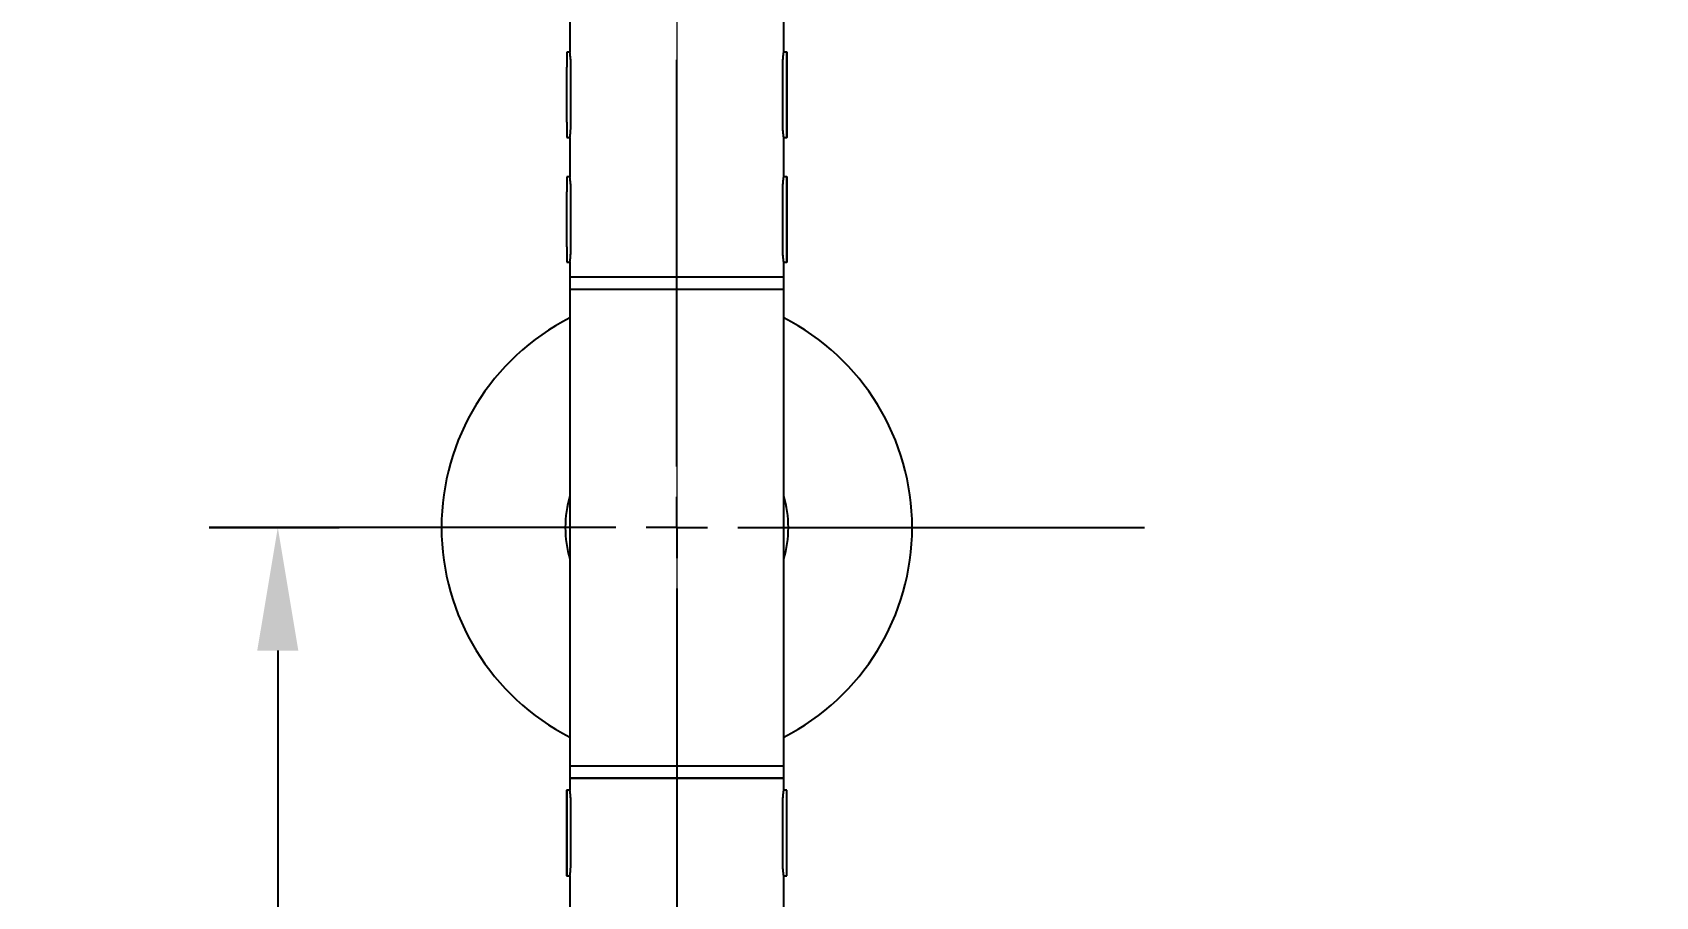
# Model space of a CAD drawing. Extents: x 3814 to 6583, y -1052 to 2311.
# Drawn here: x 4172.6 to 4436.5, y 26.5 to 167 of the extents above; entities that cross this region are included whole.
import ezdxf

# ---------------------------------------------------------------- set-up
doc = ezdxf.new("R2010")
doc.units = 0
doc.header["$LTSCALE"] = 20
doc.header["$MEASUREMENT"] = 0
doc.linetypes.add('CENTERX2', pattern=[20.32, 12.7, -2.54, 2.54, -2.54])
doc.layers.get('0').update_dxf_attribs({"linetype": 'CONTINUOUS'})
doc.layers.get('DEFPOINTS').update_dxf_attribs({"linetype": 'CONTINUOUS'})
doc.layers.add('10', color=7, linetype='CONTINUOUS')
doc.layers.add('3', color=3, linetype='CONTINUOUS')
doc.layers.add('中心线层', color=1, linetype='CENTERX2', lineweight=25)
doc.styles.get("Standard").update_dxf_attribs({"font": 'NanumGothic.ttf'})
doc.dimstyles.get("Standard").update_dxf_attribs({"dimtxt": 2.5, "dimasz": 2, "dimexe": 2, "dimexo": 1, "dimgap": 1.5, "dimtad": 1, "dimdec": 0, "dimlfac": 10, "dimrnd": 0.5, "dimzin": 0, "dimdsep": 46, "dimtxsty": 'Standard', "dimcen": 0, "dimclrt": 2, "dimadec": 0, "dimazin": 0, "dimtfac": 1, "dimtdec": 0, "dimtmove": 0, "dimatfit": 3, "dimfxl": 0, "dimtolj": 1, "dimtzin": 0, "dimarcsym": 0})

# ---------------------------------------------------------------- blocks, each defined once
blk = doc.blocks.new('*D109')
at = {"layer": '3', "color": 3, "lineweight": -2}
for p, q in [((3976, 172.33), (3976, 232.33)), ((4696, 155.1), (4696, 232.33)), ((4676, 222.33), (3996, 222.33))]:
    blk.add_line(p, q, dxfattribs=at)
at = {"layer": '3', "color": 3}
for points in [[(3996, 225.66), (3996, 218.99), (3976, 222.33)], [(4676, 225.66), (4676, 218.99), (4696, 222.33)]]:
    blk.add_solid(points, dxfattribs=at)
at = {"layer": 'DEFPOINTS', "color": 0}
for p in [(3976, 222.33), (3976, 172.33), (4696, 155.1)]:
    blk.add_point(p, dxfattribs=at)
at = {"layer": '3', "color": 2, "insert": (4336, 245.88), "char_height": 25, "attachment_point": 5}
blk.add_mtext('\\A1;720', dxfattribs=at)
blk = doc.blocks.new('SW_CENTERMARKSYMBOL_0')
at = {"layer": '中心线层', "color": 0}
for p, q in [((0, 1.25), (0, 9.5625)), ((0, 0), (0, 0.625)), ((-1.25, 0), (-9.5625, 0)), ((0, 0), (-0.625, 0)), ((0, 0), (0, -0.625)), ((0, 0), (0.625, 0)), ((1.25, 0), (9.5625, 0)), ((0, -1.25), (0, -9.5625))]:
    blk.add_line(p, q, dxfattribs=at)
blk = doc.blocks.new('*D101')
at = {"layer": '3', "color": 3, "lineweight": -2}
for p, q in [((4236.63, 791.05), (5073.5, 791.05)), ((5063.5, 771.05), (5063.5, 363.6)), ((5063.5, -91.27), (5063.5, 316.38)), ((4291.34, -111.27), (5073.5, -111.27))]:
    blk.add_line(p, q, dxfattribs=at)
at = {"layer": '3', "color": 3}
for points in [[(5060.17, 771.05), (5066.83, 771.05), (5063.5, 791.05)], [(5060.17, -91.27), (5066.83, -91.27), (5063.5, -111.27)]]:
    blk.add_solid(points, dxfattribs=at)
at = {"layer": 'DEFPOINTS', "color": 0}
for p in [(4236.63, 791.05), (4291.34, -111.27), (5063.5, -111.27)]:
    blk.add_point(p, dxfattribs=at)
at = {"layer": '3', "color": 2, "insert": (5063.5, 339.99), "char_height": 25, "attachment_point": 5}
blk.add_mtext('\\A1;900', dxfattribs=at)
blk = doc.blocks.new('*D102')
at = {"layer": '3', "color": 3, "lineweight": -2}
for p, q in [((4201.35, 86.48), (4222.5, 86.48)), ((4212.5, 66.48), (4212.5, 11.16)), ((4212.5, -91.27), (4212.5, -35.95)), ((4202, -111.27), (4222.5, -111.27))]:
    blk.add_line(p, q, dxfattribs=at)
at = {"layer": '3', "color": 3}
for points in [[(4209.16, 66.48), (4215.83, 66.48), (4212.5, 86.48)], [(4209.16, -91.27), (4215.83, -91.27), (4212.5, -111.27)]]:
    blk.add_solid(points, dxfattribs=at)
at = {"layer": 'DEFPOINTS', "color": 0}
for p in [(4201.35, 86.48), (4202, -111.27), (4212.5, -111.27)]:
    blk.add_point(p, dxfattribs=at)
at = {"layer": '3', "color": 2, "insert": (4212.5, -12.4), "char_height": 25, "attachment_point": 5}
blk.add_mtext('\\A1;200', dxfattribs=at)

msp = doc.modelspace()

# ---------------------------------------------------------------- linework, layer by layer
at = {"color": 5, "linetype": 'Continuous', "lineweight": 25}
for p, q in [((4259.97977, 170.18484), (4259.97977, 163.76266)), ((4294.76102, 163.7655), (4294.76102, 170.18769)), ((4259.98417, 163.79518), (4259.48291, 163.79518)), ((4295.25788, 163.79518), (4294.75661, 163.79518)), ((4259.47935, 152.36705), (4259.47935, 161.31081)), ((4260.1546, 152.36705), (4260.1546, 161.31081)), ((4294.57908, 152.36705), (4294.57908, 161.31081)), ((4295.25432, 152.36705), (4295.25432, 161.31081)), ((4295.26143, 161.31081), (4295.26143, 152.36705)), ((4259.48291, 149.88268), (4259.98417, 149.88268)), ((4259.97977, 149.91234), (4259.97977, 143.49016)), ((4294.75661, 149.88268), (4295.25788, 149.88268)), ((4294.76102, 143.493), (4294.76102, 149.9152)), ((4259.98417, 143.52268), (4259.48291, 143.52268)), ((4295.25788, 143.52268), (4294.75661, 143.52268)), ((4259.47935, 132.09455), (4259.47935, 141.0383)), ((4260.1546, 132.09455), (4260.1546, 141.0383)), ((4294.57908, 132.09455), (4294.57908, 141.0383)), ((4295.25432, 132.09455), (4295.25432, 141.0383)), ((4295.26143, 141.0383), (4295.26143, 132.09455)), ((4259.48291, 129.61018), (4259.98417, 129.61018)), ((4259.97977, 129.63984), (4259.97977, 127.22518)), ((4294.75661, 129.61018), (4295.25788, 129.61018)), ((4294.76102, 127.22518), (4294.76102, 129.6427)), ((4259.97977, 127.22518), (4259.97977, 125.23768)), ((4259.97977, 127.22518), (4294.761, 127.22518)), ((4259.97977, 127.22518), (4294.76102, 127.22518)), ((4294.76102, 125.23768), (4294.76102, 127.22518)), ((4259.97977, 125.23768), (4259.97977, 86.48142)), ((4259.97977, 125.23768), (4294.76102, 125.23768)), ((4294.76102, 86.48142), (4294.76102, 125.23768)), ((4259.97977, 86.48142), (4259.97977, 47.72517)), ((4294.76102, 47.72517), (4294.76102, 86.48142)), ((4259.97977, 47.72517), (4259.97977, 45.73768)), ((4259.97977, 47.72517), (4294.76102, 47.72517)), ((4294.76102, 45.73768), (4294.76102, 47.72517)), ((4259.97977, 45.73768), (4259.97977, 43.71915)), ((4294.76102, 45.73768), (4259.97977, 45.73768)), ((4259.97977, 45.73768), (4294.76102, 45.73768)), ((4294.76102, 43.71901), (4294.76102, 45.73768)), ((4259.98415, 43.75018), (4259.48289, 43.75018)), ((4295.25789, 43.75018), (4294.75663, 43.75018)), ((4259.48271, 41.2658), (4259.48271, 32.32205)), ((4259.48307, 32.32205), (4259.48307, 41.2658)), ((4260.15832, 32.32205), (4260.15832, 41.2658)), ((4294.58282, 32.32205), (4294.58282, 41.2658)), ((4295.25807, 32.32205), (4295.25807, 41.2658)), ((4259.48289, 29.83768), (4259.98415, 29.83768)), ((4259.97977, 29.86884), (4259.97977, 23.44665)), ((4294.75663, 29.83768), (4295.25789, 29.83768)), ((4294.76102, 23.44651), (4294.76102, 29.8687))]:
    msp.add_line(p, q, dxfattribs=at)
at = {"color": 5, "linetype": 'Continuous', "lineweight": 25, "flags": 128}
for points in [[(4295.25432, 161.31081), (4295.25459, 162.26153), (4295.25536, 163.06751), (4295.25651, 163.60607), (4295.25788, 163.79518), (4295.25923, 163.60607), (4295.26039, 163.06751), (4295.26116, 162.26153), (4295.26143, 161.31081)], [(4295.26143, 152.36705), (4295.26116, 151.41632), (4295.26039, 150.61033), (4295.25923, 150.07179), (4295.25788, 149.88268), (4295.25651, 150.07179), (4295.25536, 150.61033), (4295.25459, 151.41632), (4295.25432, 152.36705)], [(4295.25432, 141.0383), (4295.25459, 141.98902), (4295.25536, 142.79502), (4295.25651, 143.33356), (4295.25788, 143.52268), (4295.25923, 143.33356), (4295.26039, 142.79502), (4295.26116, 141.98902), (4295.26143, 141.0383)], [(4295.26143, 132.09455), (4295.26116, 131.14382), (4295.26039, 130.33783), (4295.25923, 129.79929), (4295.25788, 129.61018), (4295.25651, 129.79929), (4295.25536, 130.33783), (4295.25459, 131.14382), (4295.25432, 132.09455)], [(4259.48307, 41.2658), (4259.48306, 42.21653), (4259.48302, 43.02252), (4259.48296, 43.56106), (4259.48289, 43.75018), (4259.48283, 43.56106), (4259.48277, 43.02252), (4259.48273, 42.21653), (4259.48271, 41.2658)], [(4295.25807, 41.2658), (4295.25805, 42.21653), (4295.25802, 43.02252), (4295.25796, 43.56106), (4295.25789, 43.75018)], [(4259.48271, 32.32205), (4259.48273, 31.37132), (4259.48277, 30.56533), (4259.48283, 30.02678), (4259.48289, 29.83768), (4259.48296, 30.02678), (4259.48302, 30.56533), (4259.48306, 31.37132), (4259.48307, 32.32205)], [(4295.25789, 29.83768), (4295.25796, 30.02678), (4295.25802, 30.56533), (4295.25805, 31.37132), (4295.25807, 32.32205)]]:
    msp.add_lwpolyline(points, dxfattribs=at)
at = {"color": 5, "linetype": 'Continuous', "lineweight": 25}
for centre, radius, start, end in [((4693.46163, 161.93088), 433.98272, 179.7538692, 180.0818647), ((4693.4548, 151.74697), 433.97589, 179.9181327, 180.2461334), ((4693.45783, 141.65839), 433.97892, 179.7538677, 180.0818662), ((4693.4548, 131.47446), 433.97589, 179.9181327, 180.2461334), ((4277.37039, 86.48142), 38.25937, 117.0356918, 242.9643082), ((4277.37039, 86.48142), 38.25937, 297.0356918, 62.9643082), ((4277.37039, 86.48142), 18.13594, 163.5170299, 196.4829701), ((4277.37039, 86.48142), 18.13594, 343.5170299, 16.4829701)]:
    msp.add_arc(centre, radius, start, end, dxfattribs=at)
for points, knots in [([(4260.1546, 161.31081), (4260.15062, 161.58841), (4260.14268, 162.14357), (4260.08695, 162.88632), (4260.0267, 163.44388), (4259.98364, 163.76181), (4259.98415, 163.76242), (4259.98435, 163.76266)], [0, 0, 0, 0, 0.214719061, 0.42938904, 0.645436709, 0.862409669, 1, 1, 1, 1]), ([(4294.57908, 161.31081), (4294.58313, 161.58843), (4294.59124, 162.14362), (4294.64814, 162.88612), (4294.71032, 163.44463), (4294.75593, 163.76656), (4294.75657, 163.76581), (4294.75684, 163.7655)], [0, 0, 0, 0, 0.211982365, 0.423916302, 0.637210366, 0.851417827, 1, 1, 1, 1]), ([(4259.98395, 149.91234), (4259.98275, 149.90468), (4259.97758, 149.87178), (4260.00865, 150.09585), (4260.06481, 150.56518), (4260.12474, 151.25815), (4260.15222, 151.89728), (4260.15412, 152.27171), (4260.1546, 152.36705)], [0, 0, 0, 0, 0.064920456, 0.278647728, 0.493130894, 0.709523075, 0.926034032, 1, 1, 1, 1]), ([(4294.75644, 149.9152), (4294.75766, 149.90552), (4294.76224, 149.86928), (4294.72918, 150.09461), (4294.67083, 150.56551), (4294.60955, 151.25806), (4294.58149, 151.89729), (4294.57957, 152.27171), (4294.57908, 152.36705)], [0, 0, 0, 0, 0.076827792, 0.287833456, 0.499585304, 0.713222034, 0.926975938, 1, 1, 1, 1]), ([(4260.1546, 141.0383), (4260.15062, 141.31591), (4260.14268, 141.87107), (4260.08695, 142.61382), (4260.0267, 143.17139), (4259.98364, 143.4893), (4259.98415, 143.48992), (4259.98435, 143.49016)], [0, 0, 0, 0, 0.214718828, 0.429388574, 0.645438566, 0.862409818, 1, 1, 1, 1]), ([(4294.57908, 141.0383), (4294.58313, 141.31593), (4294.59124, 141.87112), (4294.64814, 142.61362), (4294.71032, 143.17214), (4294.75593, 143.49405), (4294.75657, 143.49331), (4294.75684, 143.493)], [0, 0, 0, 0, 0.211982138, 0.423915849, 0.637212208, 0.851417986, 1, 1, 1, 1]), ([(4259.98395, 129.63984), (4259.98275, 129.63217), (4259.97758, 129.59928), (4260.00865, 129.82334), (4260.06481, 130.29268), (4260.12474, 130.98565), (4260.15222, 131.62478), (4260.15412, 131.99921), (4260.1546, 132.09455)], [0, 0, 0, 0, 0.064920456, 0.278647728, 0.493130894, 0.709523075, 0.926034032, 1, 1, 1, 1]), ([(4294.75644, 129.6427), (4294.75766, 129.63302), (4294.76224, 129.59678), (4294.72918, 129.82211), (4294.67083, 130.29301), (4294.60955, 130.98556), (4294.58149, 131.62479), (4294.57957, 131.99921), (4294.57908, 132.09455)], [0, 0, 0, 0, 0.076827792, 0.287833456, 0.499585304, 0.713222034, 0.926975938, 1, 1, 1, 1]), ([(4260.15832, 41.2658), (4260.1543, 41.54342), (4260.14626, 42.0986), (4260.08992, 42.84121), (4260.02866, 43.39928), (4259.98428, 43.71929), (4259.98419, 43.71919), (4259.98416, 43.71915)], [0, 0, 0, 0, 0.213276346, 0.426500373, 0.641095656, 0.856607997, 1, 1, 1, 1]), ([(4294.58282, 41.2658), (4294.58684, 41.54342), (4294.59486, 42.09859), (4294.65115, 42.84122), (4294.71232, 43.39925), (4294.75657, 43.71905), (4294.7566, 43.71902), (4294.75661, 43.71901)], [0, 0, 0, 0, 0.213411052, 0.426769779, 0.641500677, 0.857149193, 1, 1, 1, 1]), ([(4259.98418, 29.86884), (4259.98296, 29.86013), (4259.97807, 29.82547), (4260.01019, 30.05018), (4260.06749, 30.52036), (4260.12813, 31.2131), (4260.15592, 31.85228), (4260.15783, 32.22671), (4260.15832, 32.32205)], [0, 0, 0, 0, 0.071205363, 0.283496253, 0.496538982, 0.711475301, 0.926531155, 1, 1, 1, 1]), ([(4294.75663, 29.8687), (4294.75785, 29.86009), (4294.76275, 29.8256), (4294.73075, 30.05024), (4294.67355, 30.52035), (4294.61298, 31.2131), (4294.58522, 31.85228), (4294.58331, 32.22671), (4294.58282, 32.32205)], [0, 0, 0, 0, 0.070619098, 0.28304398, 0.496221148, 0.711293205, 0.926484781, 1, 1, 1, 1])]:
    msp.add_open_spline(points, degree=3, knots=knots, dxfattribs=at)
at = {"layer": '10', "color": 1, "linetype": 'CENTERX2', "lineweight": 18}
msp.add_line((4277.37039, 634.53685), (4277.37039, -87.79841), dxfattribs=at)

# ---------------------------------------------------------------- block references
at = {"layer": '10', "color": 1, "xscale": 7.950000000000728, "yscale": 7.950000000000728, "zscale": 7.950000000000728}
msp.add_blockref('SW_CENTERMARKSYMBOL_0', (4277.37039, 86.48142), dxfattribs=at)

# ---------------------------------------------------------------- dimensions: what is measured, and where the dimension line sits
at = {"layer": '3'}
dim = msp.add_linear_dim(base=(5063.5, -111.27483), p1=(4236.62664, 791.05017), p2=(4291.34252, -111.27483), angle=90, text='900', dimstyle='Standard', override={"dimtxt": 25, "dimasz": 20, "dimexe": 10, "dimexo": 0, "dimgap": 10, "dimtih": 1, "dimtoh": 1, "dimdec": 4, "dimlfac": 1, "dimzin": 8, "dimclrd": 3, "dimclre": 3, "dimtdec": 4, "dimarcsym": 1}, dxfattribs=at)
dim.commit()
dim.dimension.update_dxf_attribs({"geometry": '*D101', "text_midpoint": (5063.5, 339.99025), "dimtype": 160})
dim = msp.add_linear_dim(base=(3976, 222.32744), p1=(4696, 155.1045), p2=(3976, 172.32744), dimstyle='Standard', override={"dimtxt": 25, "dimasz": 20, "dimexe": 10, "dimexo": 0, "dimgap": 10, "dimdec": 4, "dimlfac": 1, "dimzin": 8, "dimclrd": 3, "dimclre": 3, "dimtdec": 4}, dxfattribs=at)
dim.commit()
dim.dimension.update_dxf_attribs({"geometry": '*D109', "text_midpoint": (4336, 222.32744), "dimtype": 160})
dim = msp.add_linear_dim(base=(4212.49537, -111.27483), p1=(4201.34852, 86.48142), p2=(4201.99537, -111.27483), angle=90, text='200', dimstyle='Standard', override={"dimtxt": 25, "dimasz": 20, "dimexe": 10, "dimexo": 0, "dimgap": 10, "dimtih": 1, "dimtoh": 1, "dimdec": 4, "dimlfac": 1, "dimzin": 8, "dimclrd": 3, "dimclre": 3, "dimtdec": 4, "dimarcsym": 1}, dxfattribs=at)
dim.commit()
dim.dimension.update_dxf_attribs({"geometry": '*D102', "text_midpoint": (4212.49537, -12.3967)})

doc.saveas('drawing.dxf')
